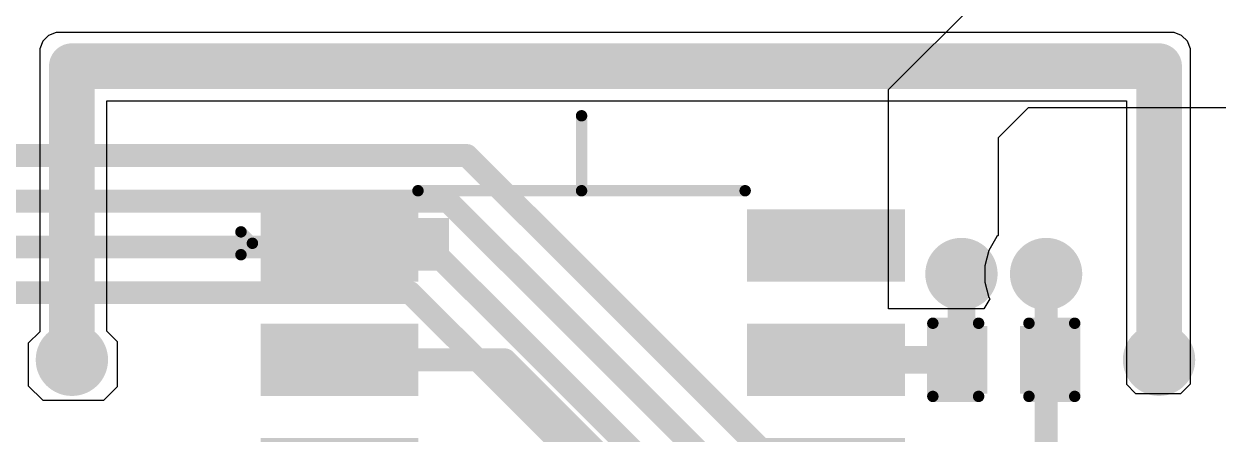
# Model space of a CAD drawing. Header units: millimetres. Extents: x -1.62 to 7.16, y -0.1 to 4.29.
# Drawn here: x 2.812 to 3.334, y 3.316 to 3.496 of the extents above; entities that cross this region are included whole.
import ezdxf

# ---------------------------------------------------------------- set-up
doc = ezdxf.new("R2010")
doc.units = ezdxf.units.MM
doc.header["$MEASUREMENT"] = 0
for name, color, linetype in [('BottomLayer', 5, 'Continuous'), ('BottomSolder', 6, 'Continuous'), ('TopLayer', 1, 'Continuous'), ('TopOverlay', 2, 'Continuous'), ('TopPaste', 8, 'Continuous'), ('TopSolder', 216, 'Continuous'), ('ViaHoleLayer', 16, 'Continuous')]:
    doc.layers.add(name, color=color, linetype=linetype)

# ---------------------------------------------------------------- blocks, each defined once
blk = doc.blocks.new('SOIC_8_0_154___3_90___W______10')
at = {"layer": 'TopLayer'}
for points in [[(-0.13681, 0.06319), (-0.13681, 0.08681), (-0.07579, 0.08681), (-0.07579, 0.06319)], [(0.07579, 0.06319), (0.07579, 0.08681), (0.13681, 0.08681), (0.13681, 0.06319)], [(-0.13681, 0.01319), (-0.13681, 0.03681), (-0.07579, 0.03681), (-0.07579, 0.01319)], [(0.07579, 0.01319), (0.07579, 0.03681), (0.13681, 0.03681), (0.13681, 0.01319)], [(-0.13681, -0.03681), (-0.13681, -0.01319), (-0.07579, -0.01319), (-0.07579, -0.03681)], [(0.07579, -0.03681), (0.07579, -0.01319), (0.13681, -0.01319), (0.13681, -0.03681)], [(-0.13681, -0.08681), (-0.13681, -0.06319), (-0.07579, -0.06319), (-0.07579, -0.08681)], [(0.07579, -0.08681), (0.07579, -0.06319), (0.13681, -0.06319), (0.13681, -0.08681)]]:
    blk.add_hatch(color=1, dxfattribs=at).paths.add_polyline_path(points)
at = {"layer": 'TopOverlay'}
blk.add_hatch(color=2, dxfattribs=at).paths.add_polyline_path([(-0.07237, 0.064), (-0.05837, 0.064), (-0.05837, 0.087), (-0.07237, 0.087)])
at = {"layer": 'TopPaste'}
for points in [[(-0.13681, 0.06319), (-0.13681, 0.08681), (-0.07579, 0.08681), (-0.07579, 0.06319)], [(0.07579, 0.06319), (0.07579, 0.08681), (0.13681, 0.08681), (0.13681, 0.06319)], [(-0.13681, 0.01319), (-0.13681, 0.03681), (-0.07579, 0.03681), (-0.07579, 0.01319)], [(0.07579, 0.01319), (0.07579, 0.03681), (0.13681, 0.03681), (0.13681, 0.01319)], [(-0.13681, -0.03681), (-0.13681, -0.01319), (-0.07579, -0.01319), (-0.07579, -0.03681)], [(0.07579, -0.03681), (0.07579, -0.01319), (0.13681, -0.01319), (0.13681, -0.03681)], [(-0.13681, -0.08681), (-0.13681, -0.06319), (-0.07579, -0.06319), (-0.07579, -0.08681)], [(0.07579, -0.08681), (0.07579, -0.06319), (0.13681, -0.06319), (0.13681, -0.08681)]]:
    blk.add_hatch(color=8, dxfattribs=at).paths.add_polyline_path(points)
at = {"layer": 'TopSolder'}
for points in [[(-0.14081, 0.05919), (-0.14081, 0.09081), (-0.07179, 0.09081), (-0.07179, 0.05919)], [(0.07179, 0.05919), (0.07179, 0.09081), (0.14081, 0.09081), (0.14081, 0.05919)], [(-0.14081, 0.00919), (-0.14081, 0.04081), (-0.07179, 0.04081), (-0.07179, 0.00919)], [(0.07179, 0.00919), (0.07179, 0.04081), (0.14081, 0.04081), (0.14081, 0.00919)], [(-0.14081, -0.04081), (-0.14081, -0.00919), (-0.07179, -0.00919), (-0.07179, -0.04081)], [(0.07179, -0.04081), (0.07179, -0.00919), (0.14081, -0.00919), (0.14081, -0.04081)], [(-0.14081, -0.09081), (-0.14081, -0.05919), (-0.07179, -0.05919), (-0.07179, -0.09081)], [(0.07179, -0.09081), (0.07179, -0.05919), (0.14081, -0.05919), (0.14081, -0.09081)]]:
    blk.add_hatch(color=216, dxfattribs=at).paths.add_polyline_path(points)
at = {"layer": 'TopOverlay', "const_width": 0.005}
for points in [[(-0.072, 0.099), (0.071, 0.099)], [(-0.14937, 0.081), (-0.14437, 0.076)], [(-0.14937, 0.071), (-0.14937, 0.081)], [(-0.14937, 0.071), (-0.14437, 0.076)], [(-0.072, -0.099), (0.071, -0.099)]]:
    blk.add_lwpolyline(points, dxfattribs=at)
at = {"layer": 'TopOverlay', "const_width": 0.0025}
for points in [[(-0.07325, 0.099, 1), (-0.07075, 0.099, 1)], [(0.06975, 0.099, 1), (0.07225, 0.099, 1)], [(-0.15062, 0.081, 1), (-0.14812, 0.081, 1)], [(-0.15062, 0.081, 1), (-0.14812, 0.081, 1)], [(-0.14562, 0.076, 1), (-0.14312, 0.076, 1)], [(-0.14562, 0.076, 1), (-0.14312, 0.076, 1)], [(-0.15062, 0.071, 1), (-0.14812, 0.071, 1)], [(-0.15062, 0.071, 1), (-0.14812, 0.071, 1)], [(-0.07325, -0.099, 1), (-0.07075, -0.099, 1)], [(0.06975, -0.099, 1), (0.07225, -0.099, 1)]]:
    blk.add_lwpolyline(points, format="xyb", close=True, dxfattribs=at)
blk = doc.blocks.new('C___0402_61')
at = {"layer": 'TopLayer'}
for points in [[(-0.0275, -0.0125), (-0.0275, 0.0125), (-0.0095, 0.0125), (-0.0095, -0.0125)], [(0.0095, -0.0125), (0.0095, 0.0125), (0.0275, 0.0125), (0.0275, -0.0125)]]:
    blk.add_hatch(color=1, dxfattribs=at).paths.add_polyline_path(points)
at = {"layer": 'TopPaste'}
for points in [[(-0.0275, -0.0125), (-0.0275, 0.0125), (-0.0095, 0.0125), (-0.0095, -0.0125)], [(0.0095, -0.0125), (0.0095, 0.0125), (0.0275, 0.0125), (0.0275, -0.0125)]]:
    blk.add_hatch(color=8, dxfattribs=at).paths.add_polyline_path(points)
at = {"layer": 'TopSolder'}
for points in [[(-0.02986, -0.01486), (-0.02986, 0.01486), (-0.00714, 0.01486), (-0.00714, -0.01486)], [(0.00714, -0.01486), (0.00714, 0.01486), (0.02986, 0.01486), (0.02986, -0.01486)]]:
    blk.add_hatch(color=216, dxfattribs=at).paths.add_polyline_path(points)
at = {"layer": 'TopOverlay', "const_width": 0.005}
for points in [[(-0.031, -0.016), (-0.031, 0.016)], [(-0.031, 0.016), (-0.011, 0.016)], [(0.011, 0.016), (0.031, 0.016)], [(0.031, -0.016), (0.031, 0.016)], [(-0.031, -0.016), (-0.011, -0.016)], [(0.011, -0.016), (0.031, -0.016)]]:
    blk.add_lwpolyline(points, dxfattribs=at)
at = {"layer": 'TopOverlay', "const_width": 0.0025}
for points in [[(-0.03225, 0.016, 1), (-0.02975, 0.016, 1)], [(-0.03225, 0.016, 1), (-0.02975, 0.016, 1)], [(-0.01225, 0.016, 1), (-0.00975, 0.016, 1)], [(0.00975, 0.016, 1), (0.01225, 0.016, 1)], [(0.02975, 0.016, 1), (0.03225, 0.016, 1)], [(0.02975, 0.016, 1), (0.03225, 0.016, 1)], [(-0.03225, -0.016, 1), (-0.02975, -0.016, 1)], [(-0.03225, -0.016, 1), (-0.02975, -0.016, 1)], [(-0.01225, -0.016, 1), (-0.00975, -0.016, 1)], [(0.00975, -0.016, 1), (0.01225, -0.016, 1)], [(0.02975, -0.016, 1), (0.03225, -0.016, 1)], [(0.02975, -0.016, 1), (0.03225, -0.016, 1)]]:
    blk.add_lwpolyline(points, format="xyb", close=True, dxfattribs=at)

msp = doc.modelspace()

# ---------------------------------------------------------------- hatches: boundary and pattern name
at = {"layer": 'BottomLayer'}
h = msp.add_hatch(color=5, dxfattribs=at)
edge = h.paths.add_edge_path()
edge.add_arc((3.22188, 3.38626), 0.01181, 0, 360)
h = msp.add_hatch(color=5, dxfattribs=at)
edge = h.paths.add_edge_path()
edge.add_arc((3.25888, 3.38626), 0.01181, 0, 360)
h = msp.add_hatch(color=5, dxfattribs=at)
edge = h.paths.add_edge_path()
edge.add_arc((2.83307, 3.3487), 0.01181, 0, 360)
h = msp.add_hatch(color=5, dxfattribs=at)
edge = h.paths.add_edge_path()
edge.add_arc((3.30825, 3.3487), 0.01181, 0, 360)
at = {"layer": 'BottomSolder'}
h = msp.add_hatch(color=6, dxfattribs=at)
edge = h.paths.add_edge_path()
edge.add_arc((3.22188, 3.38626), 0.01581, 0, 360)
h = msp.add_hatch(color=6, dxfattribs=at)
edge = h.paths.add_edge_path()
edge.add_arc((3.25888, 3.38626), 0.01581, 0, 360)
h = msp.add_hatch(color=6, dxfattribs=at)
edge = h.paths.add_edge_path()
edge.add_arc((2.83307, 3.3487), 0.01581, 0, 360)
h = msp.add_hatch(color=6, dxfattribs=at)
edge = h.paths.add_edge_path()
edge.add_arc((3.30825, 3.3487), 0.01581, 0, 360)
at = {"layer": 'TopLayer'}
h = msp.add_hatch(color=1, dxfattribs=at)
edge = h.paths.add_edge_path()
edge.add_arc((3.22188, 3.38626), 0.01181, 0, 360)
h = msp.add_hatch(color=1, dxfattribs=at)
edge = h.paths.add_edge_path()
edge.add_arc((3.25888, 3.38626), 0.01181, 0, 360)
h = msp.add_hatch(color=1, dxfattribs=at)
edge = h.paths.add_edge_path()
edge.add_arc((2.83307, 3.3487), 0.01181, 0, 360)
h = msp.add_hatch(color=1, dxfattribs=at)
edge = h.paths.add_edge_path()
edge.add_arc((3.30825, 3.3487), 0.01181, 0, 360)
at = {"layer": 'TopSolder'}
h = msp.add_hatch(color=216, dxfattribs=at)
edge = h.paths.add_edge_path()
edge.add_arc((3.22188, 3.38626), 0.01581, 0, 360)
h = msp.add_hatch(color=216, dxfattribs=at)
edge = h.paths.add_edge_path()
edge.add_arc((3.25888, 3.38626), 0.01581, 0, 360)
h = msp.add_hatch(color=216, dxfattribs=at)
edge = h.paths.add_edge_path()
edge.add_arc((2.83307, 3.3487), 0.01581, 0, 360)
h = msp.add_hatch(color=216, dxfattribs=at)
edge = h.paths.add_edge_path()
edge.add_arc((3.30825, 3.3487), 0.01581, 0, 360)
at = {"layer": 'ViaHoleLayer'}
h = msp.add_hatch(color=16, dxfattribs=at)
edge = h.paths.add_edge_path()
edge.add_arc((3.22188, 3.38626), 0.00591, 0, 360)
h = msp.add_hatch(color=16, dxfattribs=at)
edge = h.paths.add_edge_path()
edge.add_arc((3.25888, 3.38626), 0.00591, 0, 360)
h = msp.add_hatch(color=16, dxfattribs=at)
edge = h.paths.add_edge_path()
edge.add_arc((2.83307, 3.3487), 0.00591, 0, 360)
h = msp.add_hatch(color=16, dxfattribs=at)
edge = h.paths.add_edge_path()
edge.add_arc((3.30825, 3.3487), 0.00591, 0, 360)

# ---------------------------------------------------------------- linework, layer by layer
at = {"layer": 'BottomLayer'}
for p, q in [((3.19, 3.46699), (3.331, 3.60799)), ((3.19, 3.371), (3.19, 3.46699)), ((3.251, 3.459), (3.23788, 3.44588)), ((3.724, 3.459), (3.251, 3.459)), ((3.23788, 3.44588), (3.23788, 3.40317)), ((3.23742, 3.40272), (3.23389, 3.39661)), ((3.23788, 3.40317), (3.23742, 3.40272)), ((3.23389, 3.39661), (3.23207, 3.38979)), ((3.23207, 3.38979), (3.23207, 3.38273)), ((3.23207, 3.38273), (3.23389, 3.37591)), ((3.23423, 3.37533), (3.23173, 3.371)), ((3.23389, 3.37591), (3.23423, 3.37533)), ((3.23173, 3.371), (3.19, 3.371))]:
    msp.add_line(p, q, dxfattribs=at)
at = {"layer": 'BottomLayer', "const_width": 0.01}
for points in [[(2.54915, 3.4381), (3.00575, 3.4381)], [(3.00575, 3.4381), (3.39871, 3.04513)], [(2.55743, 3.4181), (2.99746, 3.4181)], [(2.99746, 3.4181), (3.39043, 3.02513)], [(2.56572, 3.3981), (2.98918, 3.3981)], [(2.98918, 3.3981), (3.38214, 3.00513)], [(2.574, 3.3781), (2.98089, 3.3781)], [(2.98089, 3.3781), (3.37386, 2.98513)]]:
    msp.add_lwpolyline(points, dxfattribs=at)
at = {"layer": 'BottomLayer', "const_width": 0.005}
for points in [[(3.00325, 3.4381, 1), (3.00825, 3.4381, 1)], [(3.00325, 3.4381, 1), (3.00825, 3.4381, 1)], [(2.99496, 3.4181, 1), (2.99996, 3.4181, 1)], [(2.99496, 3.4181, 1), (2.99996, 3.4181, 1)], [(2.98668, 3.3981, 1), (2.99168, 3.3981, 1)], [(2.98668, 3.3981, 1), (2.99168, 3.3981, 1)], [(2.97839, 3.3781, 1), (2.98339, 3.3781, 1)], [(2.97839, 3.3781, 1), (2.98339, 3.3781, 1)]]:
    msp.add_lwpolyline(points, format="xyb", close=True, dxfattribs=at)
at = {"layer": 'TopLayer'}
for p, q in [((2.82037, 3.4881), (2.819, 3.48479)), ((2.8229, 3.49063), (2.82037, 3.4881)), ((2.82621, 3.492), (2.8229, 3.49063)), ((2.828, 3.492), (2.82621, 3.492)), ((3.313, 3.492), (2.828, 3.492)), ((3.31479, 3.492), (3.313, 3.492)), ((3.313, 3.492), (3.313, 3.492)), ((3.3181, 3.49063), (3.31479, 3.492)), ((3.32063, 3.4881), (3.3181, 3.49063)), ((3.322, 3.48479), (3.32063, 3.4881)), ((2.819, 3.48479), (2.819, 3.483)), ((2.819, 3.483), (2.819, 3.483)), ((2.819, 3.483), (2.819, 3.361)), ((3.322, 3.483), (3.322, 3.48479)), ((3.322, 3.3382), (3.322, 3.483)), ((2.84838, 3.36119), (2.84838, 3.462)), ((2.84838, 3.462), (3.294, 3.462)), ((3.294, 3.462), (3.294, 3.338)), ((2.819, 3.361), (2.814, 3.356)), ((2.853, 3.35657), (2.84838, 3.36119)), ((2.853, 3.337), (2.853, 3.35657)), ((2.814, 3.356), (2.814, 3.33734)), ((2.814, 3.33734), (2.82034, 3.331)), ((2.847, 3.331), (2.853, 3.337)), ((3.294, 3.338), (3.298, 3.334)), ((3.3178, 3.334), (3.322, 3.3382)), ((2.82034, 3.331), (2.847, 3.331)), ((3.298, 3.334), (3.3178, 3.334))]:
    msp.add_line(p, q, dxfattribs=at)
for points, const_width in [([(2.83307, 3.3487), (2.83307, 3.4772)], 0.02), ([(2.83307, 3.4772), (3.30825, 3.4772)], 0.02), ([(3.30825, 3.3487), (3.30825, 3.4772)], 0.02), ([(3.22188, 3.3487), (3.22188, 3.38626)], 0.012), ([(3.25888, 3.3487), (3.25888, 3.38626)], 0.01), ([(2.95004, 3.3487), (3.02231, 3.3487)], 0.01), ([(3.02231, 3.3487), (3.07231, 3.2987)], 0.01), ([(3.16648, 3.3487), (3.22188, 3.3487)], 0.012), ([(3.25888, 3.3027), (3.25888, 3.3487)], 0.01)]:
    msp.add_lwpolyline(points, dxfattribs=dict(at, const_width=const_width))
for points, const_width in [([(2.82807, 3.4772, 1), (2.83807, 3.4772, 1)], 0.01), ([(2.82807, 3.4772, 1), (2.83807, 3.4772, 1)], 0.01), ([(3.30325, 3.4772, 1), (3.31325, 3.4772, 1)], 0.01), ([(3.30325, 3.4772, 1), (3.31325, 3.4772, 1)], 0.01), ([(3.21888, 3.38626, 1), (3.22488, 3.38626, 1)], 0.006), ([(3.25638, 3.38626, 1), (3.26138, 3.38626, 1)], 0.005), ([(2.82807, 3.3487, 1), (2.83807, 3.3487, 1)], 0.01), ([(3.30325, 3.3487, 1), (3.31325, 3.3487, 1)], 0.01), ([(2.94754, 3.3487, 1), (2.95254, 3.3487, 1)], 0.005), ([(3.01981, 3.3487, 1), (3.02481, 3.3487, 1)], 0.005), ([(3.01981, 3.3487, 1), (3.02481, 3.3487, 1)], 0.005), ([(3.16348, 3.3487, 1), (3.16948, 3.3487, 1)], 0.006), ([(3.21888, 3.3487, 1), (3.22488, 3.3487, 1)], 0.006), ([(3.21888, 3.3487, 1), (3.22488, 3.3487, 1)], 0.006), ([(3.25638, 3.3487, 1), (3.26138, 3.3487, 1)], 0.005), ([(3.25638, 3.3487, 1), (3.26138, 3.3487, 1)], 0.005)]:
    msp.add_lwpolyline(points, format="xyb", close=True, dxfattribs=dict(at, const_width=const_width))
at = {"layer": 'TopOverlay', "const_width": 0.005}
msp.add_lwpolyline([(3.05584, 3.4227), (3.05584, 3.4555)], dxfattribs=at)
at = {"layer": 'TopOverlay', "const_width": 0.0025}
for points in [[(3.05459, 3.4555, 1), (3.05709, 3.4555, 1)], [(3.05459, 3.4227, 1), (3.05709, 3.4227, 1)]]:
    msp.add_lwpolyline(points, format="xyb", close=True, dxfattribs=at)
at = {"layer": 'TopSolder', "const_width": 0.02}
for points in [[(2.83307, 3.3487), (2.83307, 3.4772)], [(2.83307, 3.4772), (3.30825, 3.4772)], [(3.30825, 3.3487), (3.30825, 3.4772)]]:
    msp.add_lwpolyline(points, dxfattribs=at)
at = {"layer": 'TopSolder', "const_width": 0.01}
for points in [[(2.82807, 3.4772, 1), (2.83807, 3.4772, 1)], [(2.82807, 3.4772, 1), (2.83807, 3.4772, 1)], [(3.30325, 3.4772, 1), (3.31325, 3.4772, 1)], [(3.30325, 3.4772, 1), (3.31325, 3.4772, 1)], [(2.82807, 3.3487, 1), (2.83807, 3.3487, 1)], [(3.30325, 3.3487, 1), (3.31325, 3.3487, 1)]]:
    msp.add_lwpolyline(points, format="xyb", close=True, dxfattribs=at)

# ---------------------------------------------------------------- block references
for name, p in [('SOIC_8_0_154___3_90___W______10', (3.05634, 3.3237)), ('C___0402_61', (3.24038, 3.3487))]:
    msp.add_blockref(name, p)

doc.saveas('drawing.dxf')
